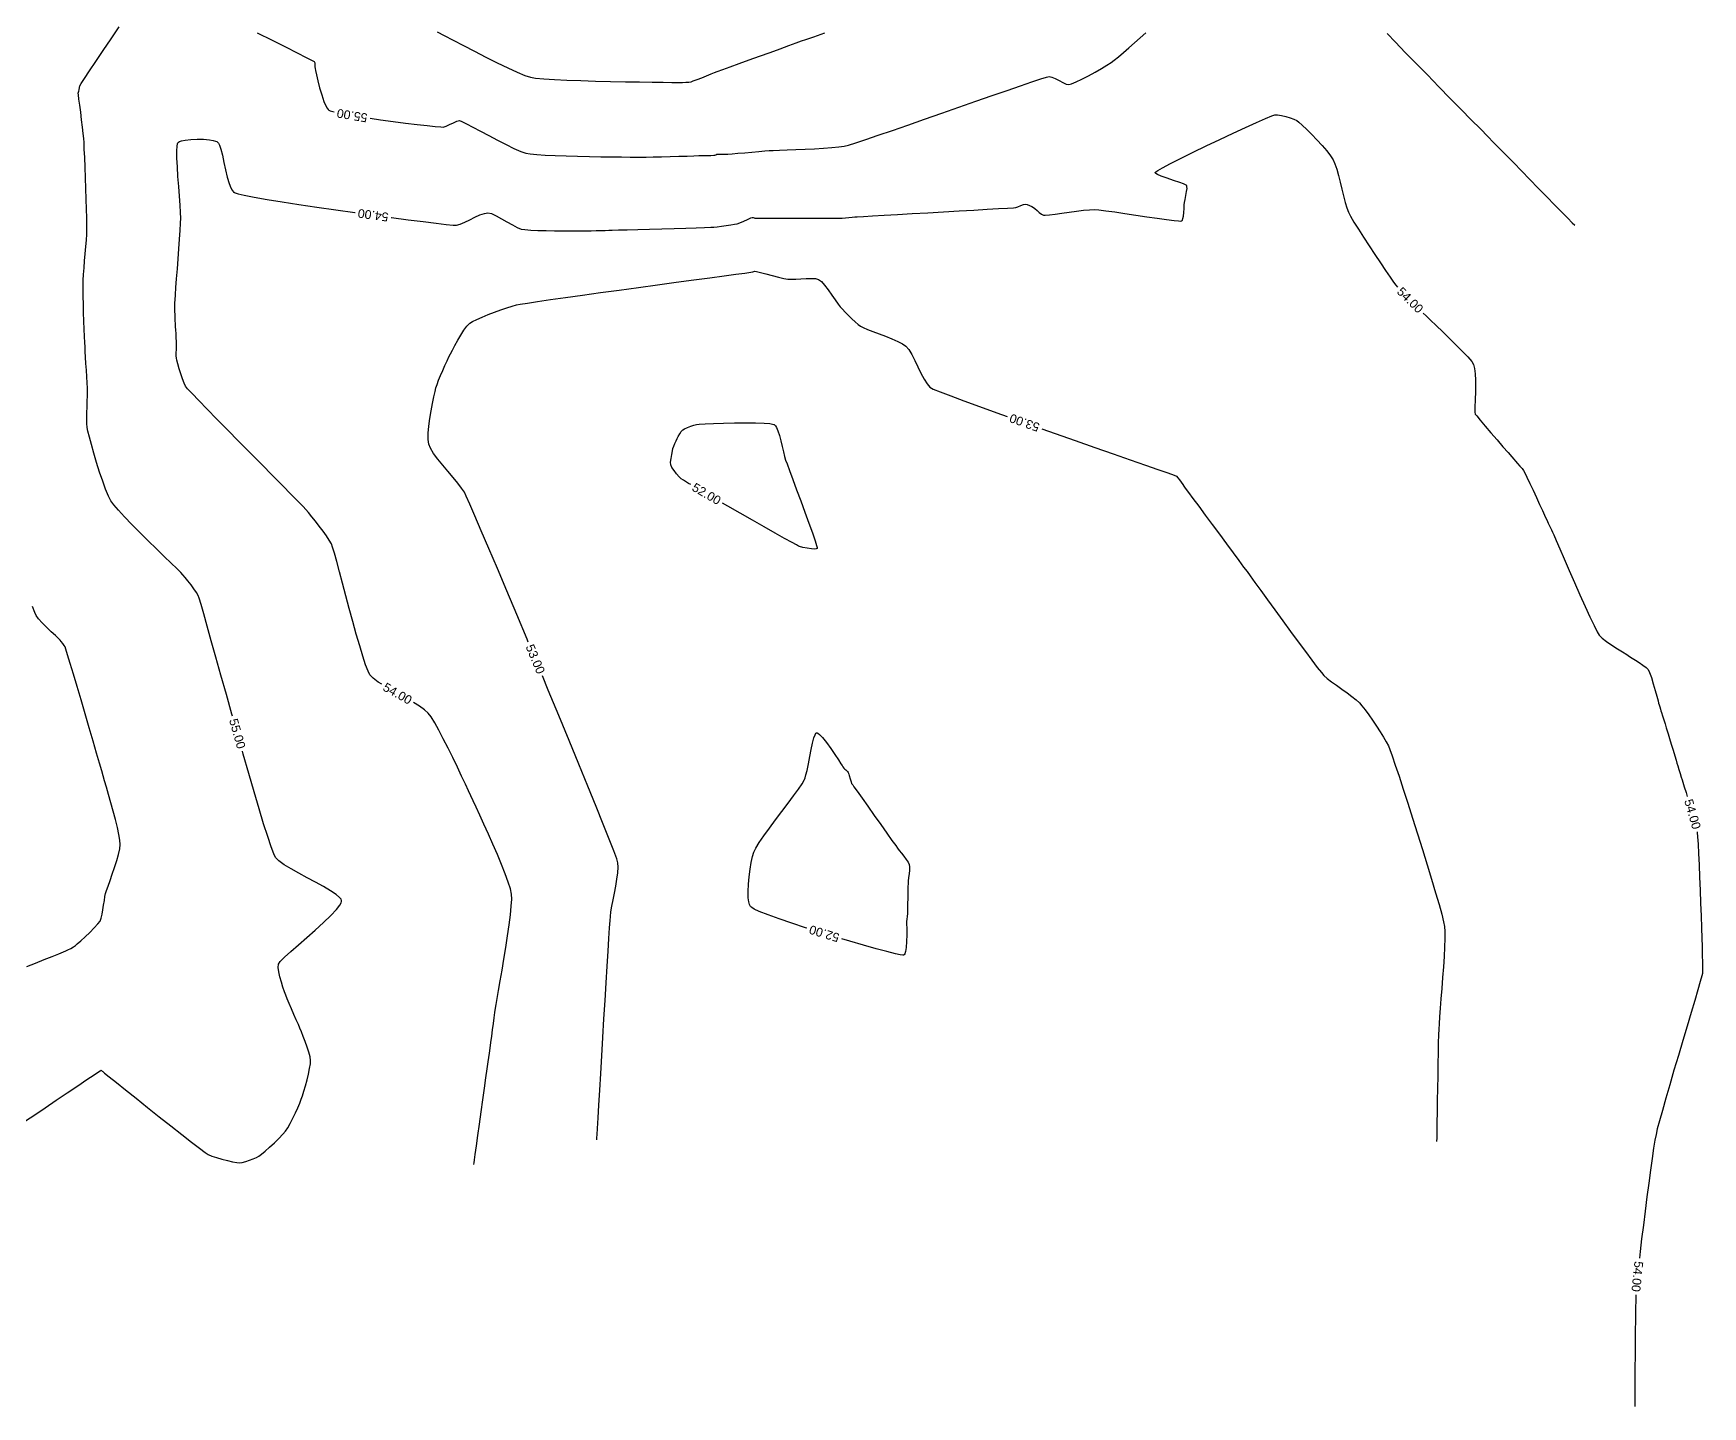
# Model space of a CAD drawing. Header units: millimetres. Extents: x 1719 to 3361, y 808 to 1951.
# Drawn here: x 2792.3 to 3111.7, y 899 to 1161.8 of the extents above; entities that cross this region are included whole.
import ezdxf

# ---------------------------------------------------------------- set-up
doc = ezdxf.new("R2010")
doc.units = ezdxf.units.MM
for name, color, linetype in [('CONT-MJR', 36, 'Continuous'), ('CONT-MNR', 42, 'Continuous'), ('Txt_Curv', 101, 'Continuous')]:
    doc.layers.add(name, color=color, linetype=linetype)
doc.styles.get("Standard").update_dxf_attribs({"font": 'arial.ttf'})

# ---------------------------------------------------------------- blocks, each defined once
blk = doc.blocks.new('A$C09da3120')
at = {"layer": 'CONT-MJR', "elevation": 1.2, "flags": 128}
for points in [[(1137.4, 337.87), (1139.39, 337.58), (1141.8, 337.26), (1144.16, 336.96), (1146.35, 336.7), (1148.27, 336.48), (1149.82, 336.32), (1150.89, 336.22), (1151.38, 336.2), (1151.91, 336.36), (1152.58, 336.67), (1153.3, 337.02), (1153.96, 337.31), (1154.48, 337.42), (1154.93, 337.25), (1155.8, 336.82), (1157.02, 336.19), (1158.48, 335.41), (1160.09, 334.55), (1161.76, 333.67), (1163.4, 332.83), (1164.9, 332.1), (1166.19, 331.54), (1167.16, 331.21), (1168, 331.07), (1169.27, 330.94), (1170.89, 330.84), (1172.79, 330.75), (1174.88, 330.67), (1177.08, 330.61), (1179.33, 330.56), (1181.53, 330.52), (1183.61, 330.49), (1185.49, 330.47), (1187.1, 330.45), (1188.35, 330.44), (1189.16, 330.44), (1190.19, 330.45), (1191.55, 330.47), (1193.13, 330.51), (1194.81, 330.55), (1196.47, 330.6), (1198.01, 330.65), (1199.3, 330.69), (1200.24, 330.72), (1200.71, 330.73), (1201.2, 330.75), (1201.87, 330.76), (1202.56, 330.78), (1203.11, 330.8), (1203.36, 330.82), (1203.54, 330.9), (1203.72, 330.98), (1203.97, 330.98), (1204.47, 330.98), (1205.02, 330.98), (1205.44, 330.98), (1205.84, 331.01), (1206.64, 331.08), (1207.75, 331.18), (1209.04, 331.29), (1210.41, 331.41), (1211.72, 331.53), (1212.87, 331.62), (1213.74, 331.69), (1214.52, 331.73), (1215.68, 331.78), (1217.14, 331.83), (1218.81, 331.89), (1220.59, 331.96), (1222.4, 332.05), (1224.14, 332.14), (1225.73, 332.25), (1227.07, 332.38), (1228.08, 332.53), (1228.88, 332.75), (1230.28, 333.19), (1232.21, 333.82), (1234.57, 334.62), (1237.29, 335.55), (1240.27, 336.58), (1243.45, 337.69), (1246.73, 338.83), (1250.03, 339.99), (1253.27, 341.12), (1256.37, 342.2), (1259.24, 343.2), (1261.8, 344.08), (1263.97, 344.83), (1265.67, 345.39), (1266.81, 345.75), (1267.3, 345.88), (1267.82, 345.75), (1268.47, 345.46), (1269.2, 345.08), (1269.92, 344.71), (1270.57, 344.43), (1271.07, 344.33), (1271.59, 344.48), (1272.45, 344.85), (1273.55, 345.38), (1274.8, 346.02), (1276.08, 346.72), (1277.3, 347.4), (1278.36, 348.03), (1279.15, 348.53), (1279.76, 348.98), (1280.55, 349.63), (1281.49, 350.43), (1282.52, 351.34), (1283.61, 352.3), (1284.7, 353.28), (1285.76, 354.23)], [(1111.03, 223.48), (1110.93, 223.83), (1109.87, 227.62), (1108.84, 231.28), (1107.88, 234.72), (1106.99, 237.88), (1106.21, 240.67), (1105.55, 243.02), (1105.03, 244.83), (1104.67, 246.04), (1104.5, 246.56), (1104.16, 247.13), (1103.68, 247.83), (1103.12, 248.59), (1102.53, 249.34), (1101.99, 250.01), (1101.56, 250.52), (1101.17, 250.93), (1100.39, 251.69), (1099.31, 252.75), (1097.98, 254.03), (1096.5, 255.48), (1094.93, 257.02), (1093.34, 258.6), (1091.81, 260.14), (1090.41, 261.58), (1089.23, 262.85), (1088.32, 263.9), (1087.76, 264.65), (1087.3, 265.57), (1086.77, 266.87), (1086.21, 268.43), (1085.63, 270.17), (1085.06, 271.98), (1084.53, 273.76), (1084.06, 275.43), (1083.67, 276.86), (1083.39, 277.98), (1083.25, 278.67), (1083.18, 279.43), (1083.17, 280.41), (1083.19, 281.51), (1083.23, 282.65), (1083.27, 283.76), (1083.3, 284.74), (1083.31, 285.52), (1083.28, 286.25), (1083.23, 287.23), (1083.16, 288.4), (1083.09, 289.67), (1083.01, 290.95), (1082.93, 292.17), (1082.87, 293.25), (1082.83, 294.11), (1082.79, 294.94), (1082.74, 296.1), (1082.68, 297.51), (1082.62, 299.07), (1082.56, 300.69), (1082.51, 302.28), (1082.47, 303.75), (1082.45, 305.02), (1082.45, 305.98), (1082.48, 306.89), (1082.56, 308), (1082.65, 309.25), (1082.76, 310.59), (1082.88, 311.96), (1082.99, 313.31), (1083.09, 314.56), (1083.16, 315.67), (1083.19, 316.58), (1083.19, 317.47), (1083.17, 318.8), (1083.12, 320.47), (1083.07, 322.37), (1083, 324.41), (1082.92, 326.49), (1082.85, 328.52), (1082.77, 330.38), (1082.7, 331.98), (1082.64, 333.23), (1082.59, 334.01), (1082.5, 334.93), (1082.36, 336.16), (1082.19, 337.57), (1082, 339.03), (1081.82, 340.39), (1081.67, 341.54), (1081.57, 342.34), (1081.53, 342.66), (1081.59, 342.87), (1081.65, 343.08), (1081.69, 343.34), (1081.77, 343.77), (1081.85, 344.11), (1082.1, 344.5), (1082.74, 345.47), (1083.7, 346.92), (1084.92, 348.75), (1086.32, 350.84), (1087.82, 353.1), (1089.36, 355.4)], [(1115.74, 354.25), (1118.61, 352.82), (1121.21, 351.52), (1123.43, 350.4), (1125.16, 349.53), (1126.28, 348.95), (1126.7, 348.71), (1126.78, 348.46), (1126.81, 348.08), (1126.82, 347.7), (1126.84, 347.4), (1126.92, 347.02), (1127.11, 346.18), (1127.37, 345.03), (1127.71, 343.71), (1128.11, 342.35), (1128.54, 341.09), (1128.89, 340.26), (1129.17, 339.78), (1129.35, 339.55), (1129.44, 339.46), (1129.51, 339.42), (1129.72, 339.31), (1130.23, 339.15), (1130.5, 339.08)], [(1331.99, 354.07), (1333.54, 352.45), (1335.43, 350.49), (1337.49, 348.38), (1339.65, 346.16), (1341.85, 343.91), (1344.03, 341.68), (1346.12, 339.55), (1348.06, 337.58), (1349.79, 335.83), (1351.23, 334.36), (1352.33, 333.24), (1353.03, 332.53), (1353.79, 331.75), (1354.86, 330.66), (1356.17, 329.32), (1357.65, 327.8), (1359.24, 326.18), (1360.87, 324.51), (1362.48, 322.86), (1364, 321.31), (1365.36, 319.92), (1366.5, 318.76), (1367.35, 317.89), (1367.84, 317.39)], [(1071.46, 146), (1073.22, 147.18), (1075.21, 148.52), (1077.32, 149.95), (1079.44, 151.37), (1081.43, 152.71), (1083.2, 153.89), (1084.61, 154.83), (1085.4, 155.36), (1085.76, 155.6), (1085.88, 155.67), (1085.9, 155.68), (1085.93, 155.68), (1085.99, 155.64), (1086.11, 155.54), (1086.24, 155.42), (1086.57, 155.15), (1087.48, 154.42), (1088.85, 153.32), (1090.59, 151.93), (1092.6, 150.32), (1094.78, 148.58), (1097.03, 146.8), (1099.26, 145.04), (1101.35, 143.39), (1103.21, 141.94), (1104.74, 140.76), (1105.85, 139.94), (1106.42, 139.56), (1107.09, 139.28), (1107.99, 138.98), (1109.02, 138.67), (1110.07, 138.39), (1111.06, 138.17), (1111.87, 138.02), (1112.4, 137.97), (1112.91, 138.04), (1113.57, 138.22), (1114.29, 138.46), (1115, 138.73), (1115.63, 139.01), (1116.1, 139.26), (1116.57, 139.6), (1117.28, 140.19), (1118.14, 140.95), (1119.06, 141.8), (1119.93, 142.66), (1120.68, 143.44), (1121.2, 144.05), (1121.62, 144.69), (1122.09, 145.53), (1122.59, 146.5), (1123.08, 147.52), (1123.54, 148.52), (1123.92, 149.41), (1124.2, 150.13), (1124.42, 150.79), (1124.7, 151.68), (1125, 152.72), (1125.31, 153.84), (1125.58, 154.96), (1125.81, 156), (1125.95, 156.89), (1125.99, 157.55), (1125.89, 158.26), (1125.65, 159.15), (1125.32, 160.14), (1124.95, 161.17), (1124.57, 162.16), (1124.22, 163.04), (1123.95, 163.73), (1123.66, 164.44), (1123.26, 165.35), (1122.8, 166.38), (1122.32, 167.45), (1121.87, 168.47), (1121.49, 169.36), (1121.23, 170.04), (1121.01, 170.72), (1120.71, 171.58), (1120.4, 172.56), (1120.11, 173.57), (1119.89, 174.53), (1119.78, 175.36), (1119.82, 175.98), (1120.18, 176.48), (1121.01, 177.31), (1122.2, 178.4), (1123.65, 179.67), (1125.25, 181.07), (1126.89, 182.52), (1128.46, 183.96), (1129.86, 185.3), (1130.97, 186.48), (1131.59, 187.27), (1131.86, 187.74), (1131.93, 187.99), (1131.93, 188.1), (1131.91, 188.2), (1131.81, 188.41), (1131.52, 188.77), (1130.89, 189.3), (1129.8, 190.04), (1128.45, 190.84), (1126.93, 191.68), (1125.33, 192.54), (1123.74, 193.4), (1122.25, 194.24), (1120.95, 195.03), (1119.93, 195.75), (1119.28, 196.39), (1118.94, 197.09), (1118.43, 198.45), (1117.78, 200.41), (1117.01, 202.87), (1116.14, 205.75), (1115.18, 208.99), (1114.16, 212.5), (1113.1, 216.19), (1112.94, 216.75)]]:
    blk.add_lwpolyline(points, dxfattribs=at)
at = {"layer": 'CONT-MNR', "flags": 128}
for points, elevation in [([(1071.71, 175.54), (1073.38, 176.21), (1075.04, 176.88), (1076.56, 177.49), (1077.83, 177.99), (1078.73, 178.36), (1079.14, 178.53), (1079.56, 178.74), (1080.1, 179.02), (1080.62, 179.32), (1081.01, 179.57), (1081.36, 179.87), (1082.01, 180.45), (1082.84, 181.21), (1083.75, 182.07), (1084.6, 182.92), (1085.29, 183.68), (1085.71, 184.24), (1085.92, 184.79), (1086.1, 185.53), (1086.26, 186.38), (1086.4, 187.28), (1086.53, 188.15), (1086.65, 188.93), (1086.77, 189.53), (1086.94, 190.09), (1087.24, 190.94), (1087.62, 192.01), (1088.04, 193.23), (1088.48, 194.51), (1088.89, 195.8), (1089.24, 197), (1089.48, 198.06), (1089.58, 198.9), (1089.52, 199.7), (1089.32, 200.82), (1089.02, 202.17), (1088.65, 203.68), (1088.22, 205.28), (1087.77, 206.89), (1087.33, 208.45), (1086.92, 209.88), (1086.56, 211.1), (1086.3, 212.04), (1086.04, 212.96), (1085.61, 214.45), (1085.05, 216.39), (1084.38, 218.69), (1083.64, 221.22), (1082.86, 223.88), (1082.07, 226.55), (1081.31, 229.13), (1080.61, 231.5), (1080, 233.55), (1079.51, 235.18), (1079.18, 236.26), (1079.04, 236.7), (1078.85, 237), (1078.57, 237.37), (1078.29, 237.74), (1078.06, 238.02), (1077.77, 238.3), (1077.17, 238.86), (1076.38, 239.6), (1075.5, 240.45), (1074.65, 241.31), (1073.93, 242.1), (1073.46, 242.73), (1073.2, 243.31), (1072.77, 244.43)], 2.4), ([(1150.22, 354.42), (1151.56, 353.71), (1153.26, 352.81), (1155.22, 351.79), (1157.35, 350.69), (1159.54, 349.58), (1161.7, 348.5), (1163.73, 347.53), (1165.53, 346.7), (1167, 346.09), (1168.05, 345.73), (1169.05, 345.57), (1170.61, 345.43), (1172.65, 345.3), (1175.04, 345.19), (1177.7, 345.09), (1180.52, 345), (1183.39, 344.93), (1186.23, 344.87), (1188.92, 344.83), (1191.37, 344.79), (1193.47, 344.76), (1195.13, 344.75), (1196.24, 344.74), (1196.7, 344.74), (1197.16, 344.75), (1197.75, 344.77), (1198.34, 344.81), (1198.8, 344.87), (1199.21, 345.01), (1199.93, 345.28), (1200.82, 345.64), (1201.75, 346.01), (1202.6, 346.36), (1203.24, 346.61), (1203.79, 346.81), (1204.83, 347.19), (1206.25, 347.71), (1207.97, 348.34), (1209.88, 349.03), (1211.89, 349.76), (1213.89, 350.49), (1215.8, 351.18), (1217.51, 351.8), (1218.92, 352.31), (1219.94, 352.67), (1220.77, 352.96), (1222.28, 353.48), (1224.38, 354.2)], 2.4), ([(1167.64, 237.6), (1167.4, 238.18), (1165.42, 242.92), (1163.51, 247.45), (1161.73, 251.68), (1160.09, 255.54), (1158.65, 258.95), (1157.42, 261.8), (1156.45, 264.04), (1155.78, 265.56), (1155.43, 266.29), (1154.89, 267.1), (1154.14, 268.07), (1153.24, 269.15), (1152.26, 270.31), (1151.27, 271.49), (1150.33, 272.65), (1149.53, 273.74), (1148.92, 274.71), (1148.58, 275.52), (1148.47, 276.41), (1148.48, 277.58), (1148.6, 278.93), (1148.8, 280.39), (1149.04, 281.87), (1149.31, 283.29), (1149.57, 284.55), (1149.8, 285.57), (1149.98, 286.27), (1150.19, 286.92), (1150.49, 287.74), (1150.86, 288.65), (1151.27, 289.6), (1151.69, 290.55), (1152.1, 291.43), (1152.47, 292.21), (1152.78, 292.81), (1153.14, 293.51), (1153.61, 294.4), (1154.16, 295.38), (1154.75, 296.38), (1155.34, 297.31), (1155.91, 298.09), (1156.43, 298.64), (1156.96, 298.98), (1157.77, 299.39), (1158.79, 299.84), (1159.94, 300.31), (1161.17, 300.77), (1162.39, 301.21), (1163.54, 301.6), (1164.56, 301.92), (1165.37, 302.15), (1166.08, 302.29), (1167.46, 302.51), (1169.43, 302.8), (1171.89, 303.16), (1174.78, 303.57), (1177.99, 304.02), (1181.44, 304.5), (1185.04, 304.99), (1188.72, 305.5), (1192.38, 306), (1195.93, 306.48), (1199.29, 306.93), (1202.37, 307.35), (1205.09, 307.71), (1207.36, 308.02), (1209.09, 308.25), (1210.2, 308.4), (1210.6, 308.46), (1210.8, 308.55), (1211, 308.63), (1211.3, 308.55), (1212.05, 308.36), (1213.1, 308.08), (1214.29, 307.78), (1215.48, 307.48), (1216.53, 307.24), (1217.28, 307.11), (1217.96, 307.08), (1218.83, 307.11), (1219.81, 307.17), (1220.82, 307.23), (1221.78, 307.24), (1222.6, 307.19), (1223.19, 307.03), (1223.71, 306.62), (1224.34, 305.91), (1225.01, 305.02), (1225.7, 304.05), (1226.35, 303.11), (1226.91, 302.32), (1227.33, 301.77), (1227.75, 301.33), (1228.29, 300.77), (1228.9, 300.15), (1229.54, 299.52), (1230.17, 298.93), (1230.75, 298.43), (1231.23, 298.07), (1231.74, 297.81), (1232.55, 297.47), (1233.59, 297.07), (1234.77, 296.63), (1236.01, 296.16), (1237.22, 295.67), (1238.33, 295.18), (1239.24, 294.7), (1239.89, 294.25), (1240.44, 293.6), (1241.01, 292.66), (1241.59, 291.53), (1242.18, 290.3), (1242.77, 289.08), (1243.35, 287.95), (1243.93, 287.03), (1244.49, 286.39), (1245.12, 286.06), (1246.47, 285.5), (1248.46, 284.73), (1250.98, 283.79), (1253.95, 282.7), (1257.27, 281.51), (1259.28, 280.79)], -1.2), ([(1198.71, 267.76), (1198.3, 268), (1197.33, 268.59), (1196.91, 268.86), (1196.51, 269.26), (1196.02, 269.83), (1195.53, 270.47), (1195.13, 271.07), (1194.91, 271.55), (1194.88, 272.07), (1194.95, 272.79), (1195.08, 273.56), (1195.22, 274.24), (1195.32, 274.67), (1195.47, 275.1), (1195.7, 275.64), (1195.94, 276.17), (1196.14, 276.57), (1196.34, 276.97), (1196.62, 277.47), (1196.92, 277.94), (1197.2, 278.27), (1197.54, 278.47), (1198.08, 278.71), (1198.72, 278.96), (1199.33, 279.16), (1199.8, 279.29), (1200.33, 279.33), (1201.48, 279.4), (1203.08, 279.47), (1205, 279.54), (1207.08, 279.59), (1209.17, 279.62), (1211.12, 279.61), (1212.8, 279.55), (1213.83, 279.46), (1214.37, 279.36), (1214.61, 279.28), (1214.68, 279.24), (1214.76, 279.18), (1214.91, 279.01), (1215.13, 278.67), (1215.39, 278.07), (1215.7, 277.15), (1215.98, 276.12), (1216.23, 275.05), (1216.46, 274.03), (1216.68, 273.13), (1216.88, 272.44), (1217.14, 271.72), (1217.61, 270.45), (1218.24, 268.76), (1218.98, 266.78), (1219.78, 264.64), (1220.58, 262.47), (1221.34, 260.38), (1222.01, 258.52), (1222.53, 257.01), (1222.8, 256.14), (1222.91, 255.73), (1222.93, 255.58), (1222.92, 255.55), (1222.88, 255.51), (1222.74, 255.46), (1222.42, 255.44), (1221.83, 255.47), (1220.97, 255.59), (1220.14, 255.75), (1219.55, 255.9), (1219.5, 255.92), (1219.35, 256), (1218.94, 256.21), (1218.1, 256.67), (1216.65, 257.47), (1214.85, 258.49), (1212.77, 259.66), (1210.51, 260.95), (1208.17, 262.29), (1205.83, 263.63), (1204.77, 264.24)], -2.4), ([(1265.88, 278.45), (1268.46, 277.54), (1272.29, 276.19), (1276.02, 274.89), (1279.56, 273.65), (1282.82, 272.51), (1285.7, 271.5), (1288.11, 270.65), (1289.97, 269.99), (1291.18, 269.56), (1291.64, 269.37), (1291.92, 269.09), (1292.23, 268.68), (1292.55, 268.22), (1292.84, 267.78), (1293.07, 267.45), (1293.33, 267.09), (1293.94, 266.27), (1294.81, 265.09), (1295.9, 263.61), (1297.15, 261.93), (1298.49, 260.11), (1299.87, 258.26), (1301.22, 256.43), (1302.48, 254.73), (1303.59, 253.22), (1304.5, 251.99), (1305.15, 251.12), (1305.76, 250.29), (1306.65, 249.06), (1307.77, 247.51), (1309.07, 245.72), (1310.5, 243.77), (1311.99, 241.72), (1313.49, 239.66), (1314.96, 237.66), (1316.34, 235.8), (1317.57, 234.15), (1318.6, 232.79), (1319.38, 231.8), (1319.85, 231.24), (1320.47, 230.69), (1321.29, 230.05), (1322.24, 229.36), (1323.26, 228.64), (1324.28, 227.92), (1325.23, 227.23), (1326.04, 226.59), (1326.64, 226.03), (1327.14, 225.45), (1327.75, 224.66), (1328.44, 223.71), (1329.18, 222.66), (1329.92, 221.56), (1330.63, 220.47), (1331.27, 219.43), (1331.8, 218.51), (1332.2, 217.75), (1332.47, 217.07), (1332.92, 215.83), (1333.51, 214.1), (1334.23, 211.96), (1335.03, 209.5), (1335.91, 206.79), (1336.84, 203.91), (1337.78, 200.93), (1338.72, 197.94), (1339.63, 195.02), (1340.47, 192.23), (1341.24, 189.67), (1341.89, 187.41), (1342.41, 185.53), (1342.77, 184.11), (1342.95, 183.22), (1343.01, 182.23), (1343.01, 180.89), (1342.95, 179.27), (1342.86, 177.43), (1342.73, 175.46), (1342.58, 173.41), (1342.42, 171.36), (1342.26, 169.38), (1342.11, 167.54), (1341.98, 165.91), (1341.88, 164.55), (1341.82, 163.54), (1341.79, 162.47), (1341.75, 160.94), (1341.71, 159.06), (1341.67, 156.91), (1341.63, 154.6), (1341.59, 152.22), (1341.55, 149.87), (1341.52, 147.66), (1341.48, 145.67), (1341.46, 144.01), (1341.44, 142.77), (1341.43, 142.06)], -1.2), ([(1180.74, 142.36), (1180.75, 142.46), (1180.77, 142.75), (1180.8, 143.38), (1180.87, 144.57), (1180.99, 146.57), (1181.14, 149.04), (1181.31, 151.91), (1181.5, 155.08), (1181.7, 158.47), (1181.91, 161.98), (1182.12, 165.54), (1182.33, 169.06), (1182.54, 172.44), (1182.73, 175.61), (1182.91, 178.47), (1183.06, 180.93), (1183.19, 182.92), (1183.29, 184.34), (1183.35, 185.1), (1183.46, 185.98), (1183.65, 187.07), (1183.88, 188.3), (1184.13, 189.61), (1184.37, 190.95), (1184.58, 192.25), (1184.74, 193.47), (1184.81, 194.53), (1184.78, 195.39), (1184.55, 196.13), (1183.99, 197.66), (1183.13, 199.9), (1181.99, 202.77), (1180.62, 206.18), (1179.05, 210.04), (1177.31, 214.28), (1175.45, 218.81), (1173.49, 223.55), (1171.47, 228.41), (1170.34, 231.14)], -1.2), ([(1220.93, 182.9), (1220.7, 182.97), (1218.05, 183.84), (1215.62, 184.67), (1213.52, 185.43), (1211.84, 186.1), (1210.87, 186.54), (1210.39, 186.81), (1210.2, 186.96), (1210.14, 187.02), (1210.08, 187.13), (1209.96, 187.39), (1209.83, 187.89), (1209.72, 188.7), (1209.68, 189.93), (1209.74, 191.3), (1209.87, 192.73), (1210.06, 194.15), (1210.28, 195.46), (1210.53, 196.59), (1210.78, 197.45), (1211.15, 198.2), (1211.82, 199.27), (1212.72, 200.57), (1213.78, 202.04), (1214.95, 203.62), (1216.16, 205.22), (1217.33, 206.78), (1218.41, 208.23), (1219.33, 209.5), (1220.02, 210.51), (1220.43, 211.21), (1220.48, 211.34), (1220.6, 211.64), (1220.76, 212.2), (1220.98, 213.08), (1221.25, 214.35), (1221.52, 215.71), (1221.78, 217.05), (1222.04, 218.28), (1222.3, 219.29), (1222.51, 219.89), (1222.67, 220.17), (1222.77, 220.27), (1222.83, 220.29), (1222.89, 220.29), (1223.06, 220.22), (1223.38, 219.97), (1223.91, 219.4), (1224.68, 218.41), (1225.5, 217.27), (1226.29, 216.1), (1226.97, 215.07), (1227.45, 214.32), (1227.66, 214), (1227.83, 213.77), (1228.04, 213.49), (1228.19, 213.31), (1228.38, 213.16), (1228.57, 213.02), (1228.69, 212.86), (1228.82, 212.66), (1228.89, 212.55), (1228.92, 212.45), (1228.95, 212.35), (1229.03, 212.08), (1229.21, 211.49), (1229.4, 210.89), (1229.5, 210.59), (1229.6, 210.44), (1229.71, 210.3), (1229.94, 209.96), (1230.57, 209.08), (1231.49, 207.78), (1232.61, 206.2), (1233.84, 204.47), (1235.08, 202.72), (1236.24, 201.08), (1237.22, 199.69), (1237.94, 198.68), (1238.3, 198.17), (1238.62, 197.76), (1239.04, 197.23), (1239.5, 196.64), (1239.94, 196.05), (1240.3, 195.51), (1240.5, 195.07), (1240.56, 194.6), (1240.55, 193.97), (1240.48, 193.26), (1240.4, 192.55), (1240.33, 191.9), (1240.29, 191.39), (1240.27, 190.84), (1240.26, 190.07), (1240.24, 189.22), (1240.23, 188.41), (1240.22, 187.76), (1240.21, 187.42), (1240.21, 187.11), (1240.21, 186.72), (1240.2, 186.33), (1240.19, 186.02), (1240.16, 185.66), (1240.12, 185.14), (1240.07, 184.59), (1240.03, 184.17), (1240.03, 183.71), (1240.04, 182.81), (1240.04, 181.63), (1240, 180.36), (1239.91, 179.17), (1239.79, 178.4), (1239.66, 177.99), (1239.55, 177.81), (1239.49, 177.76), (1239.44, 177.74), (1239.27, 177.74), (1238.82, 177.8), (1237.89, 177.99), (1236.25, 178.39), (1234.18, 178.93), (1231.78, 179.6), (1229.13, 180.37), (1227.62, 180.82)], -2.4)]:
    blk.add_lwpolyline(points, dxfattribs=dict(at, elevation=elevation))
for points in [[(1141.43, 318.87), (1141.46, 318.86), (1144.67, 318.45), (1147.55, 318.09), (1150.01, 317.79), (1151.95, 317.57), (1153.28, 317.44), (1153.91, 317.42), (1154.6, 317.6), (1155.47, 317.97), (1156.44, 318.43), (1157.44, 318.93), (1158.4, 319.37), (1159.25, 319.68), (1159.92, 319.78), (1160.61, 319.62), (1161.49, 319.21), (1162.5, 318.66), (1163.56, 318.04), (1164.59, 317.45), (1165.51, 316.97), (1166.26, 316.68), (1166.99, 316.57), (1168.1, 316.48), (1169.49, 316.42), (1171.04, 316.37), (1172.64, 316.34), (1174.17, 316.32), (1175.53, 316.3), (1176.6, 316.3), (1177.27, 316.3), (1177.92, 316.3), (1178.75, 316.32), (1179.67, 316.34), (1180.63, 316.37), (1181.56, 316.4), (1182.38, 316.42), (1183.04, 316.44), (1183.69, 316.46), (1184.9, 316.5), (1186.58, 316.54), (1188.59, 316.6), (1190.83, 316.66), (1193.18, 316.73), (1195.53, 316.8), (1197.75, 316.87), (1199.74, 316.93), (1201.37, 316.99), (1202.54, 317.03), (1203.12, 317.06), (1203.75, 317.12), (1204.58, 317.22), (1205.48, 317.34), (1206.36, 317.46), (1207.11, 317.58), (1207.6, 317.69), (1208.14, 317.88), (1208.87, 318.19), (1209.61, 318.53), (1210.2, 318.79), (1210.48, 318.91), (1210.64, 318.88), (1210.83, 318.82), (1211, 318.78), (1211.24, 318.77), (1211.79, 318.76), (1212.52, 318.75), (1213.3, 318.74), (1214.01, 318.74), (1214.54, 318.73), (1215.07, 318.73), (1216.1, 318.73), (1217.51, 318.73), (1219.16, 318.73), (1220.94, 318.73), (1222.71, 318.73), (1224.35, 318.73), (1225.73, 318.73), (1226.73, 318.74), (1227.22, 318.74), (1227.7, 318.77), (1228.32, 318.83), (1228.99, 318.89), (1229.61, 318.95), (1230.09, 318.99), (1230.59, 319.02), (1231.76, 319.09), (1233.5, 319.19), (1235.71, 319.31), (1238.27, 319.46), (1241.09, 319.62), (1244.07, 319.79), (1247.09, 319.96), (1250.06, 320.13), (1252.87, 320.3), (1255.42, 320.45), (1257.6, 320.58), (1259.31, 320.68), (1260.45, 320.76), (1260.9, 320.79), (1261.33, 320.93), (1261.87, 321.15), (1262.4, 321.34), (1262.77, 321.43), (1263.11, 321.35), (1263.55, 321.18), (1263.99, 320.97), (1264.31, 320.8), (1264.58, 320.59), (1264.97, 320.24), (1265.41, 319.85), (1265.83, 319.51), (1266.18, 319.32), (1266.56, 319.32), (1267.35, 319.41), (1268.43, 319.55), (1269.72, 319.73), (1271.12, 319.92), (1272.54, 320.11), (1273.88, 320.27), (1275.04, 320.38), (1275.92, 320.42), (1276.79, 320.35), (1278.14, 320.19), (1279.84, 319.96), (1281.8, 319.67), (1283.89, 319.35), (1285.99, 319.03), (1287.99, 318.74), (1289.77, 318.48), (1291.23, 318.3), (1292.07, 318.22), (1292.48, 318.2), (1292.64, 318.22), (1292.68, 318.24), (1292.72, 318.28), (1292.8, 318.4), (1292.89, 318.67), (1292.99, 319.15), (1293.06, 319.87), (1293.11, 320.62), (1293.14, 321.29), (1293.18, 321.78), (1293.29, 322.35), (1293.45, 323.09), (1293.6, 323.87), (1293.67, 324.44), (1293.66, 324.78), (1293.63, 324.95), (1293.6, 325.02), (1293.56, 325.06), (1293.41, 325.16), (1293.02, 325.34), (1292.27, 325.61), (1291.1, 325.99), (1289.85, 326.39), (1288.71, 326.79), (1288.01, 327.09), (1287.68, 327.3), (1287.57, 327.42), (1287.55, 327.48), (1287.57, 327.52), (1287.69, 327.63), (1288.08, 327.89), (1288.95, 328.39), (1290.53, 329.23), (1292.53, 330.24), (1294.85, 331.38), (1297.36, 332.59), (1299.95, 333.82), (1302.49, 335.01), (1304.87, 336.11), (1306.98, 337.06), (1308.69, 337.82), (1309.88, 338.32), (1310.44, 338.51), (1311.01, 338.5), (1311.76, 338.39), (1312.59, 338.2), (1313.41, 337.97), (1314.13, 337.72), (1314.65, 337.47), (1315.06, 337.15), (1315.73, 336.55), (1316.57, 335.74), (1317.53, 334.77), (1318.53, 333.72), (1319.51, 332.64), (1320.4, 331.61), (1321.12, 330.69), (1321.62, 329.93), (1321.98, 329.15), (1322.32, 328.13), (1322.66, 326.94), (1322.98, 325.64), (1323.29, 324.3), (1323.61, 323), (1323.92, 321.78), (1324.23, 320.72), (1324.55, 319.89), (1324.95, 319.13), (1325.6, 318.02), (1326.45, 316.65), (1327.44, 315.1), (1328.51, 313.46), (1329.6, 311.79), (1330.68, 310.18), (1331.67, 308.71), (1332.53, 307.46), (1333.2, 306.51), (1333.62, 305.94), (1333.93, 305.58)], [(1139.61, 229.55), (1138.92, 229.99), (1137.98, 230.7), (1137.35, 231.34), (1136.98, 232.05), (1136.52, 233.28), (1135.98, 234.92), (1135.38, 236.91), (1134.74, 239.15), (1134.07, 241.55), (1133.4, 244.03), (1132.74, 246.51), (1132.11, 248.89), (1131.52, 251.1), (1130.99, 253.04), (1130.55, 254.63), (1130.2, 255.79), (1129.96, 256.43), (1129.57, 257.11), (1129.03, 257.94), (1128.38, 258.85), (1127.66, 259.81), (1126.93, 260.75), (1126.22, 261.63), (1125.59, 262.41), (1125.07, 263.02), (1124.58, 263.55), (1123.63, 264.53), (1122.29, 265.9), (1120.63, 267.58), (1118.72, 269.51), (1116.65, 271.61), (1114.47, 273.81), (1112.26, 276.04), (1110.1, 278.23), (1108.05, 280.31), (1106.19, 282.21), (1104.59, 283.86), (1103.32, 285.18), (1102.46, 286.11), (1102.07, 286.58), (1101.78, 287.18), (1101.46, 288.01), (1101.14, 288.97), (1100.85, 289.95), (1100.6, 290.85), (1100.42, 291.57), (1100.32, 291.99), (1100.29, 292.43), (1100.3, 293.01), (1100.32, 293.62), (1100.34, 294.2), (1100.35, 294.64), (1100.33, 295.14), (1100.29, 295.85), (1100.24, 296.64), (1100.19, 297.39), (1100.16, 297.96), (1100.14, 298.49), (1100.11, 299.25), (1100.07, 300.15), (1100.04, 301.07), (1100.02, 301.91), (1100.02, 302.55), (1100.05, 303.1), (1100.12, 304.11), (1100.22, 305.5), (1100.35, 307.17), (1100.5, 309.03), (1100.65, 310.97), (1100.79, 312.91), (1100.93, 314.76), (1101.04, 316.41), (1101.11, 317.77), (1101.15, 318.75), (1101.13, 319.81), (1101.04, 321.24), (1100.91, 322.94), (1100.77, 324.81), (1100.62, 326.72), (1100.5, 328.57), (1100.42, 330.26), (1100.4, 331.67), (1100.45, 332.53), (1100.53, 332.97), (1100.61, 333.17), (1100.65, 333.23), (1100.72, 333.29), (1100.91, 333.41), (1101.3, 333.56), (1102.01, 333.71), (1103.08, 333.84), (1104.29, 333.89), (1105.5, 333.87), (1106.62, 333.77), (1107.37, 333.64), (1107.82, 333.5), (1108.04, 333.4), (1108.13, 333.34), (1108.21, 333.28), (1108.34, 333.1), (1108.55, 332.7), (1108.8, 331.96), (1109.11, 330.79), (1109.41, 329.43), (1109.72, 328.01), (1110.05, 326.62), (1110.41, 325.38), (1110.73, 324.56), (1110.99, 324.09), (1111.17, 323.85), (1111.27, 323.76), (1111.34, 323.71), (1111.56, 323.61), (1112.12, 323.44), (1113.25, 323.17), (1115.2, 322.78), (1117.66, 322.34), (1120.55, 321.87), (1123.76, 321.36), (1127.21, 320.85), (1130.8, 320.33), (1134.43, 319.82), (1134.49, 319.81)], [(1338.85, 300.59), (1338.88, 300.57), (1339.42, 300.04), (1340.27, 299.22), (1341.36, 298.19), (1342.6, 297), (1343.9, 295.74), (1345.19, 294.47), (1346.38, 293.26), (1347.39, 292.19), (1348.13, 291.32), (1348.51, 290.72), (1348.7, 289.99), (1348.81, 288.98), (1348.86, 287.78), (1348.87, 286.52), (1348.84, 285.31), (1348.81, 284.26), (1348.77, 283.49), (1348.76, 283.1), (1348.76, 282.7), (1348.75, 282.17), (1348.76, 281.65), (1348.82, 281.27), (1349.1, 280.9), (1349.76, 280.09), (1350.7, 278.98), (1351.81, 277.69), (1352.99, 276.32), (1354.12, 275.02), (1355.1, 273.89), (1355.82, 273.06), (1356.18, 272.64), (1356.5, 272.28), (1356.93, 271.81), (1357.37, 271.3), (1357.78, 270.82), (1358.06, 270.44), (1358.29, 270.01), (1358.7, 269.16), (1359.24, 268.01), (1359.87, 266.68), (1360.51, 265.29), (1361.13, 263.96), (1361.66, 262.8), (1362.06, 261.93), (1362.27, 261.47), (1362.5, 261), (1362.78, 260.39), (1363.09, 259.74), (1363.38, 259.13), (1363.6, 258.66), (1363.82, 258.16), (1364.29, 257.06), (1364.98, 255.48), (1365.83, 253.53), (1366.78, 251.33), (1367.81, 249.01), (1368.84, 246.67), (1369.84, 244.45), (1370.76, 242.44), (1371.54, 240.78), (1372.15, 239.58), (1372.52, 238.96), (1373.1, 238.4), (1373.95, 237.74), (1374.96, 237.04), (1376.01, 236.36), (1376.99, 235.74), (1377.8, 235.23), (1378.32, 234.89), (1378.82, 234.56), (1379.48, 234.16), (1380.2, 233.7), (1380.9, 233.23), (1381.5, 232.78), (1381.9, 232.38), (1382.17, 231.8), (1382.51, 230.84), (1382.88, 229.64), (1383.23, 228.39), (1383.55, 227.25), (1383.78, 226.38), (1383.89, 225.96), (1383.99, 225.64), (1384.12, 225.22), (1384.25, 224.81), (1384.35, 224.49), (1384.45, 224.15), (1384.65, 223.54), (1384.88, 222.77), (1385.14, 221.96), (1385.37, 221.22), (1385.54, 220.66), (1385.71, 220.09), (1385.99, 219.19), (1386.32, 218.1), (1386.67, 216.95), (1386.99, 215.87), (1387.25, 215.01), (1387.41, 214.48), (1387.58, 213.94), (1387.79, 213.25), (1388.02, 212.5), (1388.23, 211.8), (1388.39, 211.26), (1388.53, 210.8), (1388.8, 209.96), (1389.15, 208.83), (1389.39, 208.05)], [(1157.23, 137.63), (1157.24, 137.72), (1157.28, 137.99), (1157.36, 138.55), (1157.5, 139.57), (1157.73, 141.23), (1158.01, 143.21), (1158.31, 145.4), (1158.63, 147.71), (1158.95, 150.02), (1159.26, 152.25), (1159.54, 154.27), (1159.78, 155.99), (1159.96, 157.31), (1160.08, 158.12), (1160.19, 158.93), (1160.33, 159.91), (1160.48, 161.03), (1160.65, 162.22), (1160.82, 163.44), (1160.98, 164.64), (1161.14, 165.75), (1161.27, 166.74), (1161.39, 167.55), (1161.5, 168.27), (1161.7, 169.44), (1161.96, 170.97), (1162.28, 172.79), (1162.62, 174.82), (1162.98, 176.98), (1163.34, 179.19), (1163.68, 181.39), (1163.97, 183.49), (1164.21, 185.42), (1164.38, 187.1), (1164.46, 188.46), (1164.42, 189.41), (1164.21, 190.39), (1163.8, 191.7), (1163.22, 193.28), (1162.52, 195.06), (1161.72, 196.96), (1160.87, 198.93), (1160, 200.89), (1159.15, 202.77), (1158.36, 204.51), (1157.65, 206.04), (1157.07, 207.28), (1156.65, 208.18), (1156.21, 209.14), (1155.61, 210.43), (1154.88, 211.97), (1154.07, 213.7), (1153.19, 215.52), (1152.28, 217.35), (1151.38, 219.13), (1150.52, 220.77), (1149.73, 222.18), (1149.05, 223.3), (1148.5, 224.04), (1147.81, 224.65), (1146.82, 225.34), (1145.67, 226.05)], [(1391.25, 201.3), (1391.27, 201.16), (1391.36, 200.33), (1391.46, 198.96), (1391.55, 197.16), (1391.65, 195.03), (1391.75, 192.67), (1391.84, 190.18), (1391.93, 187.66), (1392.02, 185.22), (1392.09, 182.97), (1392.15, 180.99), (1392.2, 179.4), (1392.23, 178.3), (1392.25, 177.79), (1392.26, 177.3), (1392.29, 176.68), (1392.31, 175.99), (1392.32, 175.31), (1392.31, 174.69), (1392.28, 174.21), (1392.15, 173.73), (1391.85, 172.66), (1391.39, 171.08), (1390.8, 169.07), (1390.1, 166.73), (1389.34, 164.14), (1388.52, 161.38), (1387.68, 158.53), (1386.84, 155.69), (1386.03, 152.93), (1385.28, 150.34), (1384.62, 148.01), (1384.07, 146.02), (1383.65, 144.46), (1383.4, 143.4), (1383.2, 142.32), (1382.95, 140.76), (1382.66, 138.82), (1382.35, 136.57), (1382.01, 134.09), (1381.66, 131.46), (1381.32, 128.75), (1380.98, 126.05), (1380.65, 123.43), (1380.36, 120.98), (1380.21, 119.7)], [(1379.57, 112.72), (1379.54, 111.85), (1379.5, 110.04), (1379.47, 107.96), (1379.44, 105.71), (1379.41, 103.37), (1379.39, 101.02), (1379.37, 98.73), (1379.36, 96.61), (1379.35, 94.72), (1379.34, 93.15), (1379.33, 91.99), (1379.33, 91.31)]]:
    blk.add_lwpolyline(points, dxfattribs=at)
at = {"layer": 'Txt_Curv', "char_height": 1.68, "attachment_point": 5}
for s, insert, rotation in [('{55.00}', (1133.94, 338.4, 1.2), 170.374), ('{54.00}', (1137.96, 319.33), 172.1922), ('{54.00}', (1336.36, 303.06), 315.3435), ('{53.00}', (1262.58, 279.62, -1.2), 160.4851), ('{52.00}', (1201.74, 265.99, -2.4), 329.9401), ('{53.00}', (1168.99, 234.37, -1.2), 292.6592), ('{54.00}', (1142.62, 227.77), 330.5235), ('{55.00}', (1111.98, 220.11, 1.2), 285.7839), ('{54.00}', (1390.39, 204.7), 286.2543), ('{52.00}', (1224.27, 181.84, -2.4), 162.8845), ('{54.00}', (1379.82, 116.22), 264.0695)]:
    blk.add_mtext(s, dxfattribs=dict(at, insert=insert, rotation=rotation))

msp = doc.modelspace()

# ---------------------------------------------------------------- block references
at = {"layer": 'CONT-MJR'}
msp.add_blockref('A$C09da3120', (1719.37, 807.68), dxfattribs=at)

doc.saveas('drawing.dxf')
